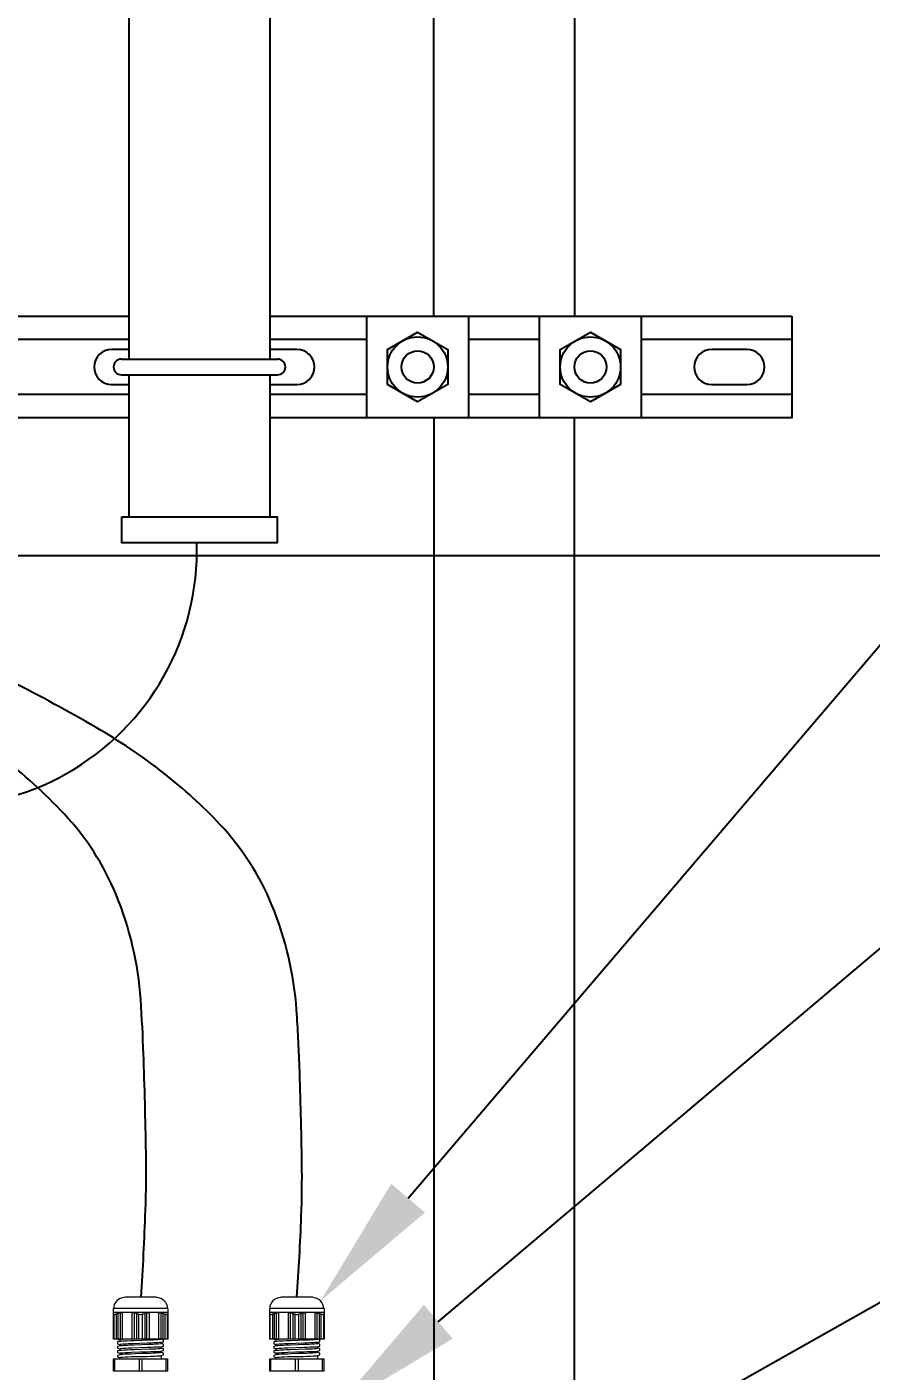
# Model space of a CAD drawing. Header units: feet. Extents: x -18 to 2540, y -48 to 1440.
# Drawn here: x 2198.912 to 2200.681, y 1383.831 to 1386.648 of the extents above; entities that cross this region are included whole.
import ezdxf
from ezdxf import colors
from ezdxf.entities.mleader import LeaderData, LeaderLine
from ezdxf.enums import TextEntityAlignment as Align
from ezdxf.math import Vec2, Vec3

# ---------------------------------------------------------------- set-up
doc = ezdxf.new("R2018")
doc.units = ezdxf.units.FT
doc.header["$MEASUREMENT"] = 0
doc.layers.get('Defpoints').update_dxf_attribs({"color": 5})
for name, color, linetype in [('E-CABL-24V', 1, '24V'), ('E-COND-RGS', 4, 'Continuous'), ('E-DIM', 1, 'Continuous'), ('E-EQPM-CAB', 5, 'Continuous'), ('E-EQPM-HRDW', 230, 'Continuous'), ('G-ANNO-TEXT', 1, 'Continuous')]:
    doc.layers.add(name, color=color, linetype=linetype)
doc.styles.add('NEI-A', font='arial.ttf')
doc.linetypes.add('24V', pattern='A,1,-0.2,["24V",Standard,S=0.1,R=0,X=-0.125,Y=-0.05],-0.2', length=1.4)
doc.dimstyles.new('NEI-A', dxfattribs={"dimtxt": 0.1, "dimasz": 0.125, "dimexe": 0.0625, "dimexo": 0.0625, "dimgap": 0.0625, "dimtad": 0, "dimtih": 1, "dimtoh": 1, "dimdec": 4, "dimzin": 3, "dimdsep": 46, "dimlunit": 4, "dimtxsty": 'NEI-A', "dimcen": 0, "dimadec": 0, "dimazin": 0, "dimtfac": 0.75, "dimtdec": 4, "dimtofl": 0, "dimtmove": 0, "dimatfit": 3, "dimfxl": 1, "dimfrac": 1, "dimtolj": 1, "dimtzin": 0, "dimarcsym": 0})

# ---------------------------------------------------------------- blocks, each defined once
blk = doc.blocks.new('*D19')
at = {"layer": 'Defpoints', "color": 0, "transparency": 16777216}
for p in [(2200.452, 1395.8979), (2206.2868, 1395.8979), (2203.985, 1381.29)]:
    blk.add_point(p, dxfattribs=at)
at = {"layer": 'E-DIM', "color": 0, "lineweight": -2, "transparency": 16777216}
for p, q in [((2200.5145, 1395.8979), (2206.3493, 1395.8979)), ((2206.2868, 1395.7729), (2206.2868, 1388.7075)), ((2206.2868, 1381.415), (2206.2868, 1388.4804)), ((2204.0475, 1381.29), (2206.3493, 1381.29))]:
    blk.add_line(p, q, dxfattribs=at)
at = {"layer": 'E-DIM', "color": 0, "transparency": 16777216}
for points in [[(2206.266, 1395.7729), (2206.3077, 1395.7729), (2206.2868, 1395.8979)], [(2206.266, 1381.415), (2206.3077, 1381.415), (2206.2868, 1381.29)]]:
    blk.add_solid(points, dxfattribs=at)
at = {"layer": 'E-DIM', "color": 0, "transparency": 16777216, "insert": (2206.2868, 1388.5939), "char_height": 0.1, "attachment_point": 5, "style": 'NEI-A'}
blk.add_mtext("\\A1;15' ", dxfattribs=at)
blk = doc.blocks.new('DETAIL_TITLE')
at = {"style": 'NEI-A', "flags": 8}
blk.add_attdef('#', text='', height=0.25, dxfattribs=at).set_placement((0.5922, -0.5109), align=Align.MIDDLE_CENTER)
at = {"lineweight": 30, "flags": 104}
blk.add_attdef('DETAIL_TITLE', text='', height=0.25, dxfattribs=at).set_placement((0.9099, -0.5251), align=Align.BOTTOM_LEFT)
at = {"style": 'NEI-A'}
for tag, p in [('SCALE:', (0.9386, -0.7379)), ('1"_=_', (1.5474, -0.7379))]:
    blk.add_attdef(tag, text='', height=0.1094, dxfattribs=at).set_placement(p, align=Align.BOTTOM_LEFT)

msp = doc.modelspace()

# ---------------------------------------------------------------- linework, layer by layer
at = {"layer": 'E-CABL-24V'}
for points in [[(2199.150838, 1383.985669, 0.00843453), (2199.160211, 1384.167628, 0.01268049), (2199.16133, 1384.288826, 0.00467338), (2199.156061, 1384.495671, 0.00849255), (2199.150165, 1384.609386, 0.0807234), (2199.098598, 1384.829743, 0.09102066), (2198.989673, 1384.998742, 0.03799067), (2198.857306, 1385.119796, 0.04497931), (2198.730087, 1385.202231, 0.00665601), (2198.545974, 1385.296156, -0.00941662), (2198.416199, 1385.363267, -0.00158147), (2198.328446, 1385.411122, -0.0012326), (2198.216202, 1385.473154, -0.01981023), (2198.104475, 1385.541188, -0.02628995), (2198.025338, 1385.600004, -0.09172647), (2197.998603, 1385.631995, -0.03272253), (2197.948371, 1385.736575, -0.07550586), (2197.932558, 1385.803618, -0.05497469), (2197.935287, 1385.897934)], [(2199.477439, 1383.985669, 0.0084246), (2199.486652, 1384.155568, 0.01290501), (2199.487931, 1384.266646, 0.00513104), (2199.482958, 1384.469165, 0.00879406), (2199.476766, 1384.587207, 0.08041995), (2199.424978, 1384.807906, 0.09102066), (2199.316274, 1384.976563, 0.03799067), (2199.198649, 1385.084135, 0.03533871), (2199.056688, 1385.180051, 0.012382), (2198.880363, 1385.2761, 0.016343), (2198.7428, 1385.341088, 0.04464278), (2198.617048, 1385.382681, -0.03729221), (2198.465885, 1385.43023, -0.0703569), (2198.239009, 1385.560066, -0.09380425), (2198.108722, 1385.70758, -0.01642704), (2198.089368, 1385.742711, -0.01916969), (2198.074964, 1385.773922, -0.07655166), (2198.061756, 1385.82761, -0.06002093), (2198.06397, 1385.897934)]]:
    msp.add_lwpolyline(points, format="xyb", dxfattribs=at)
msp.add_arc((2198.730447, 1385.551395), 0.537467, 174.995539, 1.691058, dxfattribs=at)
at = {"layer": 'E-COND-RGS'}
for points in [[(2199.125983, 1385.951961), (2199.125983, 1389.250553)], [(2199.420662, 1389.250553), (2199.420662, 1385.951961)], [(2199.764149, 1386.042001), (2199.764149, 1389.160513)], [(2200.058827, 1389.160513), (2200.058827, 1386.042001)], [(2199.125983, 1385.621518), (2199.125983, 1385.919218)], [(2199.420662, 1385.919218), (2199.420662, 1385.621518)], [(2199.764149, 1385.829178), (2199.764149, 1383.3529)], [(2200.058827, 1383.3529), (2200.058827, 1385.829178)]]:
    msp.add_lwpolyline(points, dxfattribs=at)
msp.add_lwpolyline([(2199.110267, 1385.621518), (2199.436378, 1385.621518), (2199.436378, 1385.567256), (2199.110267, 1385.567256)], close=True, dxfattribs=at)
at = {"layer": 'E-EQPM-CAB', "lineweight": 0}
for p, q in [((2199.093111, 1383.897916), (2199.093111, 1383.962094)), ((2199.207059, 1383.962094), (2199.093111, 1383.962094)), ((2199.207059, 1383.962094), (2199.207059, 1383.897916)), ((2199.420465, 1383.897916), (2199.420465, 1383.962094)), ((2199.534413, 1383.962094), (2199.420465, 1383.962094)), ((2199.534413, 1383.962094), (2199.534413, 1383.897916)), ((2199.207059, 1383.897916), (2199.093111, 1383.897916)), ((2199.534413, 1383.897916), (2199.420465, 1383.897916))]:
    msp.add_line(p, q, dxfattribs=at)
for points in [[(2199.183484, 1383.985669), (2199.116687, 1383.985669)], [(2199.510837, 1383.985669), (2199.44404, 1383.985669)], [(2199.093111, 1383.954235), (2199.207059, 1383.954235)], [(2199.094421, 1383.950961), (2199.093111, 1383.949651), (2199.093766, 1383.948996), (2199.094421, 1383.948996), (2199.09835, 1383.950306), (2199.09835, 1383.950961), (2199.099005, 1383.950961), (2199.099005, 1383.897916)], [(2199.094421, 1383.897916), (2199.094421, 1383.948996)], [(2199.102935, 1383.897916), (2199.102935, 1383.952271), (2199.10097, 1383.950961), (2199.09966, 1383.950306)], [(2199.107519, 1383.897916), (2199.107519, 1383.95358), (2199.105554, 1383.952271), (2199.103589, 1383.951616)], [(2199.112103, 1383.897916), (2199.112103, 1383.954235)], [(2199.130439, 1383.95358), (2199.121271, 1383.954235), (2199.112758, 1383.95358)], [(2199.131749, 1383.954235), (2199.131749, 1383.897916)], [(2199.138952, 1383.951616), (2199.137643, 1383.952271), (2199.136988, 1383.95358), (2199.136333, 1383.95358)], [(2199.136988, 1383.897916), (2199.136988, 1383.95358)], [(2199.141572, 1383.952271), (2199.141572, 1383.897916)], [(2199.143537, 1383.950306), (2199.141572, 1383.950961)], [(2199.154015, 1383.950306), (2199.152705, 1383.949651), (2199.15074, 1383.948996), (2199.14943, 1383.948996), (2199.146811, 1383.949651), (2199.145501, 1383.950961), (2199.145501, 1383.897916)], [(2199.154015, 1383.897916), (2199.154015, 1383.950961)], [(2199.154669, 1383.950961), (2199.154015, 1383.950961)], [(2199.159254, 1383.952271), (2199.158599, 1383.952271), (2199.157944, 1383.950961), (2199.155979, 1383.950306)], [(2199.163183, 1383.897916), (2199.163183, 1383.95358), (2199.162528, 1383.952271), (2199.160563, 1383.951616)], [(2199.187413, 1383.95358), (2199.178245, 1383.954235), (2199.169731, 1383.95358)], [(2199.187413, 1383.954235), (2199.187413, 1383.897916)], [(2199.195926, 1383.951616), (2199.193962, 1383.952271), (2199.192652, 1383.95358), (2199.191997, 1383.95358), (2199.191997, 1383.897916)], [(2199.20051, 1383.950306), (2199.198546, 1383.950961), (2199.197236, 1383.952271), (2199.196581, 1383.952271), (2199.196581, 1383.897916)], [(2199.205749, 1383.948996), (2199.205749, 1383.897916)], [(2199.420465, 1383.954235), (2199.534413, 1383.954235)], [(2199.421775, 1383.950961), (2199.420465, 1383.949651), (2199.42112, 1383.948996), (2199.421775, 1383.948996), (2199.425704, 1383.950306), (2199.425704, 1383.950961), (2199.426359, 1383.950961), (2199.426359, 1383.897916)], [(2199.421775, 1383.897916), (2199.421775, 1383.948996)], [(2199.430288, 1383.897916), (2199.430288, 1383.952271), (2199.428323, 1383.950961), (2199.427014, 1383.950306)], [(2199.434872, 1383.897916), (2199.434872, 1383.95358), (2199.432907, 1383.952271), (2199.430943, 1383.951616)], [(2199.439456, 1383.897916), (2199.439456, 1383.954235)], [(2199.457793, 1383.95358), (2199.448624, 1383.954235), (2199.440111, 1383.95358)], [(2199.459102, 1383.954235), (2199.459102, 1383.897916)], [(2199.466306, 1383.951616), (2199.464996, 1383.952271), (2199.464341, 1383.95358), (2199.463686, 1383.95358)], [(2199.464341, 1383.897916), (2199.464341, 1383.95358)], [(2199.468925, 1383.952271), (2199.468925, 1383.897916)], [(2199.47089, 1383.950306), (2199.468925, 1383.950961)], [(2199.481368, 1383.950306), (2199.480058, 1383.949651), (2199.478094, 1383.948996), (2199.476784, 1383.948996), (2199.474164, 1383.949651), (2199.472855, 1383.950961), (2199.472855, 1383.897916)], [(2199.481368, 1383.897916), (2199.481368, 1383.950961)], [(2199.482023, 1383.950961), (2199.481368, 1383.950961)], [(2199.486607, 1383.952271), (2199.485952, 1383.952271), (2199.485297, 1383.950961), (2199.483333, 1383.950306)], [(2199.490536, 1383.897916), (2199.490536, 1383.95358), (2199.489881, 1383.952271), (2199.487917, 1383.951616)], [(2199.514766, 1383.95358), (2199.505598, 1383.954235), (2199.497085, 1383.95358)], [(2199.514766, 1383.954235), (2199.514766, 1383.897916)], [(2199.52328, 1383.951616), (2199.521315, 1383.952271), (2199.520005, 1383.95358), (2199.519351, 1383.95358), (2199.519351, 1383.897916)], [(2199.527864, 1383.950306), (2199.525899, 1383.950961), (2199.52459, 1383.952271), (2199.523935, 1383.952271), (2199.523935, 1383.897916)], [(2199.533103, 1383.948996), (2199.533103, 1383.897916)], [(2199.10228, 1383.897916), (2199.10228, 1383.897261), (2199.106209, 1383.896607), (2199.106209, 1383.893332), (2199.101625, 1383.892022), (2199.101625, 1383.888093), (2199.106209, 1383.886783)], [(2199.193962, 1383.892022), (2199.193962, 1383.888093), (2199.190687, 1383.888093), (2199.186758, 1383.887438), (2199.182174, 1383.887438), (2199.175625, 1383.886783), (2199.168422, 1383.886783), (2199.152705, 1383.886129), (2199.136333, 1383.885474), (2199.128475, 1383.885474), (2199.121926, 1383.884819), (2199.116032, 1383.884819), (2199.111448, 1383.884164), (2199.106209, 1383.884164), (2199.101625, 1383.882854), (2199.101625, 1383.878925), (2199.106209, 1383.877615), (2199.106209, 1383.874341), (2199.108174, 1383.874996), (2199.111448, 1383.874996), (2199.116032, 1383.875651), (2199.121926, 1383.875651), (2199.128475, 1383.876305), (2199.136333, 1383.876305), (2199.152705, 1383.87696), (2199.168422, 1383.877615), (2199.182174, 1383.877615), (2199.186758, 1383.87827), (2199.190687, 1383.87827), (2199.193307, 1383.878925), (2199.193962, 1383.878925)], [(2199.106209, 1383.883509), (2199.106209, 1383.887438), (2199.108828, 1383.887438), (2199.112758, 1383.888093), (2199.117997, 1383.888093), (2199.12389, 1383.888748), (2199.131094, 1383.888748), (2199.163838, 1383.890058), (2199.171041, 1383.890058), (2199.178245, 1383.890713), (2199.184139, 1383.890713), (2199.188723, 1383.891368), (2199.193307, 1383.891368), (2199.197891, 1383.892677), (2199.197891, 1383.896607), (2199.193962, 1383.897916), (2199.193307, 1383.897261), (2199.190687, 1383.897261), (2199.186758, 1383.896607), (2199.182174, 1383.896607), (2199.175625, 1383.895952), (2199.168422, 1383.895952), (2199.152705, 1383.895297), (2199.136333, 1383.894642), (2199.128475, 1383.894642), (2199.121926, 1383.893987), (2199.111448, 1383.893987), (2199.108174, 1383.893332), (2199.106209, 1383.893332)], [(2199.118651, 1383.897916), (2199.112103, 1383.897261), (2199.109483, 1383.897261), (2199.107519, 1383.896607), (2199.106209, 1383.896607)], [(2199.106209, 1383.877615), (2199.106864, 1383.87827), (2199.108828, 1383.87827), (2199.112758, 1383.878925), (2199.117997, 1383.878925), (2199.12389, 1383.87958), (2199.131094, 1383.87958), (2199.163838, 1383.88089), (2199.171041, 1383.88089), (2199.178245, 1383.881544), (2199.188723, 1383.881544), (2199.191997, 1383.882199), (2199.193307, 1383.882199), (2199.197891, 1383.883509), (2199.197891, 1383.887438), (2199.193962, 1383.888748)], [(2199.106209, 1383.868447), (2199.106864, 1383.869102), (2199.112758, 1383.869102), (2199.117997, 1383.869757), (2199.12389, 1383.869757), (2199.131094, 1383.870412), (2199.147466, 1383.871066), (2199.163838, 1383.871066), (2199.171041, 1383.871721), (2199.178245, 1383.871721), (2199.184139, 1383.872376), (2199.188723, 1383.872376), (2199.191997, 1383.873031), (2199.193307, 1383.873031), (2199.197891, 1383.874341), (2199.197891, 1383.87827), (2199.193962, 1383.878925), (2199.193962, 1383.882199)], [(2199.429633, 1383.897916), (2199.429633, 1383.897261), (2199.433562, 1383.896607), (2199.433562, 1383.893332), (2199.428978, 1383.892022), (2199.428978, 1383.888093), (2199.433562, 1383.886783)], [(2199.521315, 1383.892022), (2199.521315, 1383.888093), (2199.518041, 1383.888093), (2199.514112, 1383.887438), (2199.509527, 1383.887438), (2199.502979, 1383.886783), (2199.495775, 1383.886783), (2199.480058, 1383.886129), (2199.463686, 1383.885474), (2199.455828, 1383.885474), (2199.449279, 1383.884819), (2199.443385, 1383.884819), (2199.438801, 1383.884164), (2199.433562, 1383.884164), (2199.428978, 1383.882854), (2199.428978, 1383.878925), (2199.433562, 1383.877615), (2199.433562, 1383.874341), (2199.435527, 1383.874996), (2199.438801, 1383.874996), (2199.443385, 1383.875651), (2199.449279, 1383.875651), (2199.455828, 1383.876305), (2199.463686, 1383.876305), (2199.480058, 1383.87696), (2199.495775, 1383.877615), (2199.509527, 1383.877615), (2199.514112, 1383.87827), (2199.518041, 1383.87827), (2199.52066, 1383.878925), (2199.521315, 1383.878925)], [(2199.433562, 1383.883509), (2199.433562, 1383.887438), (2199.436182, 1383.887438), (2199.440111, 1383.888093), (2199.44535, 1383.888093), (2199.451244, 1383.888748), (2199.458447, 1383.888748), (2199.491191, 1383.890058), (2199.498395, 1383.890058), (2199.505598, 1383.890713), (2199.511492, 1383.890713), (2199.516076, 1383.891368), (2199.52066, 1383.891368), (2199.525244, 1383.892677), (2199.525244, 1383.896607), (2199.521315, 1383.897916), (2199.52066, 1383.897261), (2199.518041, 1383.897261), (2199.514112, 1383.896607), (2199.509527, 1383.896607), (2199.502979, 1383.895952), (2199.495775, 1383.895952), (2199.480058, 1383.895297), (2199.463686, 1383.894642), (2199.455828, 1383.894642), (2199.449279, 1383.893987), (2199.438801, 1383.893987), (2199.435527, 1383.893332), (2199.433562, 1383.893332)], [(2199.446005, 1383.897916), (2199.439456, 1383.897261), (2199.436837, 1383.897261), (2199.434872, 1383.896607), (2199.433562, 1383.896607)], [(2199.433562, 1383.877615), (2199.434217, 1383.87827), (2199.436182, 1383.87827), (2199.440111, 1383.878925), (2199.44535, 1383.878925), (2199.451244, 1383.87958), (2199.458447, 1383.87958), (2199.491191, 1383.88089), (2199.498395, 1383.88089), (2199.505598, 1383.881544), (2199.516076, 1383.881544), (2199.519351, 1383.882199), (2199.52066, 1383.882199), (2199.525244, 1383.883509), (2199.525244, 1383.887438), (2199.521315, 1383.888748)], [(2199.433562, 1383.868447), (2199.434217, 1383.869102), (2199.440111, 1383.869102), (2199.44535, 1383.869757), (2199.451244, 1383.869757), (2199.458447, 1383.870412), (2199.474819, 1383.871066), (2199.491191, 1383.871066), (2199.498395, 1383.871721), (2199.505598, 1383.871721), (2199.511492, 1383.872376), (2199.516076, 1383.872376), (2199.519351, 1383.873031), (2199.52066, 1383.873031), (2199.525244, 1383.874341), (2199.525244, 1383.87827), (2199.521315, 1383.878925), (2199.521315, 1383.882199)], [(2199.207059, 1383.831119), (2199.093111, 1383.831119), (2199.093111, 1383.856659), (2199.207059, 1383.856659)], [(2199.095731, 1383.831119), (2199.095731, 1383.856659)], [(2199.106209, 1383.874341), (2199.101625, 1383.873686), (2199.101625, 1383.869757), (2199.106209, 1383.868447), (2199.106209, 1383.865173)], [(2199.193962, 1383.869757), (2199.193307, 1383.869757), (2199.190687, 1383.869102), (2199.187413, 1383.869102), (2199.182174, 1383.868447), (2199.17628, 1383.868447), (2199.169731, 1383.867792), (2199.154015, 1383.867792), (2199.137643, 1383.867137), (2199.130439, 1383.866482), (2199.117342, 1383.866482), (2199.112758, 1383.865828), (2199.108828, 1383.865828), (2199.106864, 1383.865173), (2199.101625, 1383.863863), (2199.101625, 1383.860589), (2199.102935, 1383.859934), (2199.106209, 1383.859279)], [(2199.106209, 1383.856659), (2199.106209, 1383.859279), (2199.106864, 1383.859279), (2199.108828, 1383.859934), (2199.112758, 1383.859934), (2199.117997, 1383.860589), (2199.12389, 1383.860589), (2199.131094, 1383.861243), (2199.147466, 1383.861243), (2199.163838, 1383.861898), (2199.171041, 1383.862553), (2199.178245, 1383.862553), (2199.184139, 1383.863208), (2199.191997, 1383.863208), (2199.193307, 1383.863863), (2199.197891, 1383.865173), (2199.197891, 1383.868447), (2199.193962, 1383.869757), (2199.193962, 1383.873031)], [(2199.147466, 1383.831119), (2199.147466, 1383.856659)], [(2199.152705, 1383.856659), (2199.152705, 1383.831119)], [(2199.193962, 1383.856659), (2199.193962, 1383.863863)], [(2199.203785, 1383.831119), (2199.203785, 1383.856659)], [(2199.207059, 1383.831119), (2199.207059, 1383.856659)], [(2199.534413, 1383.831119), (2199.420465, 1383.831119), (2199.420465, 1383.856659), (2199.534413, 1383.856659)], [(2199.423084, 1383.831119), (2199.423084, 1383.856659)], [(2199.433562, 1383.874341), (2199.428978, 1383.873686), (2199.428978, 1383.869757), (2199.433562, 1383.868447), (2199.433562, 1383.865173)], [(2199.521315, 1383.869757), (2199.52066, 1383.869757), (2199.518041, 1383.869102), (2199.514766, 1383.869102), (2199.509527, 1383.868447), (2199.503634, 1383.868447), (2199.497085, 1383.867792), (2199.481368, 1383.867792), (2199.464996, 1383.867137), (2199.457793, 1383.866482), (2199.444695, 1383.866482), (2199.440111, 1383.865828), (2199.436182, 1383.865828), (2199.434217, 1383.865173), (2199.428978, 1383.863863), (2199.428978, 1383.860589), (2199.430288, 1383.859934), (2199.433562, 1383.859279)], [(2199.433562, 1383.856659), (2199.433562, 1383.859279), (2199.434217, 1383.859279), (2199.436182, 1383.859934), (2199.440111, 1383.859934), (2199.44535, 1383.860589), (2199.451244, 1383.860589), (2199.458447, 1383.861243), (2199.474819, 1383.861243), (2199.491191, 1383.861898), (2199.498395, 1383.862553), (2199.505598, 1383.862553), (2199.511492, 1383.863208), (2199.519351, 1383.863208), (2199.52066, 1383.863863), (2199.525244, 1383.865173), (2199.525244, 1383.868447), (2199.521315, 1383.869757), (2199.521315, 1383.873031)], [(2199.474819, 1383.831119), (2199.474819, 1383.856659)], [(2199.480058, 1383.856659), (2199.480058, 1383.831119)], [(2199.521315, 1383.856659), (2199.521315, 1383.863863)], [(2199.531138, 1383.831119), (2199.531138, 1383.856659)], [(2199.534413, 1383.831119), (2199.534413, 1383.856659)]]:
    msp.add_lwpolyline(points, dxfattribs=at)
for points in [[(2199.112413, 1383.953315, 0.00611779), (2199.111796, 1383.953932, 0.00155762), (2199.109998, 1383.952982)], [(2199.141572, 1383.952271), (2199.140917, 1383.952271, 0.00445847), (2199.139155, 1383.951935)], [(2199.16036, 1383.951935, 0.00445847), (2199.158599, 1383.952271), (2199.158599, 1383.897916)], [(2199.169466, 1383.953663, 0.00378952), (2199.167767, 1383.954235), (2199.167767, 1383.897916)], [(2199.201165, 1383.897916), (2199.201165, 1383.950961), (2199.20182, 1383.950306), (2199.205749, 1383.948996), (2199.206404, 1383.948996), (2199.207059, 1383.949651), (2199.205749, 1383.950306), (2199.205749, 1383.950961, -0.00678588), (2199.206853, 1383.950448)], [(2199.439767, 1383.953315, 0.00611779), (2199.439149, 1383.953932, 0.00155762), (2199.437351, 1383.952982)], [(2199.468925, 1383.952271), (2199.468271, 1383.952271, 0.00445847), (2199.466509, 1383.951935)], [(2199.487714, 1383.951935, 0.00445847), (2199.485952, 1383.952271), (2199.485952, 1383.897916)], [(2199.49682, 1383.953663, 0.00378952), (2199.49512, 1383.954235), (2199.49512, 1383.897916)], [(2199.528519, 1383.897916), (2199.528519, 1383.950961), (2199.529174, 1383.950306), (2199.533103, 1383.948996), (2199.533758, 1383.948996), (2199.534413, 1383.949651), (2199.533103, 1383.950306), (2199.533103, 1383.950961, -0.00678588), (2199.534206, 1383.950448)]]:
    msp.add_lwpolyline(points, format="xyb", dxfattribs=at)
for centre, radius, start, end in [((2199.116359, 1383.961766), 0.023248, 89.999997, 180.000003), ((2199.183156, 1383.961766), 0.023248, 359.999997, 90.000003), ((2199.443713, 1383.961766), 0.023248, 89.999997, 180.000003), ((2199.51051, 1383.961766), 0.023248, 359.999997, 90.000003), ((2199.105222, 1383.908084), 0.044186, 104.95753, 106.512715), ((2199.091472, 1383.936223), 0.016049, 60.864613, 63.330395), ((2199.092125, 1383.934911), 0.019981, 54.646256, 56.765843), ((2199.090829, 1383.932963), 0.025853, 49.113731, 50.867036), ((2199.122254, 1383.88383), 0.070405, 100.327157, 101.821158), ((2199.171342, 1383.837417), 0.123362, 108.687354, 109.555845), ((2198.979009, 1383.859059), 0.179559, 31.442274, 31.816232), ((2199.119633, 1383.88383), 0.070405, 78.178842, 79.672843), ((2199.166124, 1383.84718), 0.110329, 105.770537, 106.731989), ((2199.161535, 1383.853785), 0.09783, 99.822284, 100.881388), ((2199.137325, 1383.853785), 0.09783, 79.118612, 80.177716), ((2199.133391, 1383.84718), 0.110329, 73.268011, 74.229463), ((2199.179228, 1383.88383), 0.070405, 100.327157, 101.821158), ((2199.319852, 1383.859059), 0.179559, 148.183768, 148.557726), ((2199.211947, 1383.928391), 0.035657, 134.252135, 135.65421), ((2199.028574, 1383.669634), 0.325867, 60.403002, 60.759981), ((2199.176606, 1383.88383), 0.070405, 78.178842, 79.672843), ((2199.208687, 1383.932963), 0.025853, 129.132964, 130.886269), ((2199.207391, 1383.934911), 0.019981, 123.234157, 125.353744), ((2199.208043, 1383.936223), 0.016049, 116.669605, 119.135387), ((2199.432575, 1383.908084), 0.044186, 104.95753, 106.512715), ((2199.418826, 1383.936223), 0.016049, 60.864613, 63.330395), ((2199.419478, 1383.934911), 0.019981, 54.646256, 56.765843), ((2199.418182, 1383.932963), 0.025853, 49.113731, 50.867036), ((2199.449608, 1383.88383), 0.070405, 100.327157, 101.821158), ((2199.498695, 1383.837417), 0.123362, 108.687354, 109.555845), ((2199.306362, 1383.859059), 0.179559, 31.442274, 31.816232), ((2199.446986, 1383.88383), 0.070405, 78.178842, 79.672843), ((2199.493478, 1383.84718), 0.110329, 105.770537, 106.731989), ((2199.488889, 1383.853785), 0.09783, 99.822284, 100.881388), ((2199.464679, 1383.853785), 0.09783, 79.118612, 80.177716), ((2199.460745, 1383.84718), 0.110329, 73.268011, 74.229463), ((2199.506582, 1383.88383), 0.070405, 100.327157, 101.821158), ((2199.647206, 1383.859059), 0.179559, 148.183768, 148.557726), ((2199.5393, 1383.928391), 0.035657, 134.252135, 135.65421), ((2199.355927, 1383.669634), 0.325867, 60.403002, 60.759981), ((2199.50396, 1383.88383), 0.070405, 78.178842, 79.672843), ((2199.536041, 1383.932963), 0.025853, 129.132964, 130.886269), ((2199.534744, 1383.934911), 0.019981, 123.234157, 125.353744), ((2199.535397, 1383.936223), 0.016049, 116.669605, 119.135387)]:
    msp.add_arc(centre, radius, start, end, dxfattribs=at)
at = {"layer": 'E-EQPM-HRDW'}
for points in [[(2198.806595, 1386.042001), (2199.125983, 1386.042001)], [(2200.514414, 1386.042001), (2200.514414, 1385.829178), (2199.420662, 1385.829178)], [(2199.420662, 1386.042001), (2200.514414, 1386.042001)], [(2199.624055, 1385.829178), (2199.624055, 1386.042001)], [(2199.836878, 1386.042001), (2199.836878, 1385.829178)], [(2199.986097, 1385.829178), (2199.986097, 1386.042001)], [(2200.198921, 1386.042001), (2200.198921, 1385.829178)], [(2199.125983, 1385.992888), (2198.838029, 1385.992888)], [(2199.624055, 1385.992888), (2199.420662, 1385.992888)], [(2199.703953, 1385.992888), (2199.70344, 1385.992888)], [(2199.757494, 1385.992888), (2199.75698, 1385.992888)], [(2199.986097, 1385.992888), (2199.836878, 1385.992888)], [(2200.065996, 1385.992888), (2200.065482, 1385.992888)], [(2200.119536, 1385.992888), (2200.119022, 1385.992888)], [(2200.514414, 1385.992888), (2200.198921, 1385.992888)], [(2199.109612, 1385.951961), (2199.437033, 1385.951961)], [(2199.109612, 1385.919218), (2199.437033, 1385.919218)], [(2198.833448, 1385.878291), (2199.125983, 1385.878291)], [(2199.420662, 1385.878291), (2199.624055, 1385.878291)], [(2199.70344, 1385.878291), (2199.703953, 1385.878291)], [(2199.75698, 1385.878291), (2199.757494, 1385.878291)], [(2199.836878, 1385.878291), (2199.986097, 1385.878291)], [(2200.065482, 1385.878291), (2200.065996, 1385.878291)], [(2200.119022, 1385.878291), (2200.119536, 1385.878291)], [(2200.198921, 1385.878291), (2200.514414, 1385.878291)], [(2199.125983, 1385.829178), (2198.779778, 1385.829178)]]:
    msp.add_lwpolyline(points, dxfattribs=at)
for points in [[(2199.730467, 1385.862687), (2199.667331, 1385.899138), (2199.667331, 1385.972041), (2199.730467, 1386.008492), (2199.793602, 1385.972041), (2199.793602, 1385.899138)], [(2200.092509, 1385.862687), (2200.029374, 1385.899138), (2200.029374, 1385.972041), (2200.092509, 1386.008492), (2200.155645, 1385.972041), (2200.155645, 1385.899138)]]:
    msp.add_lwpolyline(points, close=True, dxfattribs=at)
for points in [[(2199.125983, 1385.972392), (2199.089282, 1385.972392, 1), (2199.089282, 1385.898787), (2199.125983, 1385.898787)], [(2199.420662, 1385.898787), (2199.477341, 1385.898787, 1), (2199.477341, 1385.972392), (2199.420662, 1385.972392)], [(2199.793039, 1385.972366, 0.0093335), (2199.791665, 1385.972392)], [(2199.791665, 1385.898787, 0.0093335), (2199.793039, 1385.898813)]]:
    msp.add_lwpolyline(points, format="xyb", dxfattribs=at)
msp.add_lwpolyline([(2200.346578, 1385.898787), (2200.420313, 1385.898787, 1), (2200.420313, 1385.972392), (2200.346578, 1385.972392, 1)], format="xyb", close=True, dxfattribs=at)
for centre, radius in [((2199.730467, 1385.93559), 0.063135), ((2200.092509, 1385.93559), 0.063135), ((2199.730467, 1385.93559), 0.033682), ((2200.092509, 1385.93559), 0.033682)]:
    msp.add_circle(centre, radius, dxfattribs=at)
for centre, start, end in [((2199.109612, 1385.93559), 90, 270), ((2199.437033, 1385.93559), 270, 90)]:
    msp.add_arc(centre, 0.016371, start, end, dxfattribs=at)

# ---------------------------------------------------------------- block references
at = {"layer": 'G-ANNO-TEXT'}
ref = msp.add_blockref('DETAIL_TITLE', (2007.117623, 1398.740013), dxfattribs=dict(at, xscale=2.26283738676726, yscale=2.26283738676726, zscale=2.26283738676726))
lines = msp.add_mtext('{\\LSCADA RACK DETAIL (PLAN VIEW)}', dxfattribs={"layer": '0', "insert": (2009.176571, 1398.230562), "char_height": 10.57518883, "attachment_point": 1})
ref.add_attrib('DETAIL_TITLE', '', (2009.176571, 1398.230562)).embed_mtext(lines)

# ---------------------------------------------------------------- dimensions: what is measured, and where the dimension line sits
at = {"layer": 'E-DIM'}
dim = msp.add_linear_dim(base=(2206.286825, 1395.897908), p1=(2203.985033, 1381.289967), p2=(2200.452037, 1395.897908), angle=90, text="15' ", dimstyle='NEI-A', override={"dimscale": 1, "dimlfac": 1}, dxfattribs=at)
dim.commit()
dim.dimension.update_dxf_attribs({"geometry": '*D19', "text_midpoint": (2206.286825, 1388.593937)})

# ---------------------------------------------------------------- next in the draw order: leaders
at = {"layer": 'G-ANNO-TEXT'}
ml = msp.add_multileader_mtext('Standard', dxfattribs=at)
ml.set_content('\\A1;3/4" UNISTRUT STRAP (TYP)', color=256, style='NEI-A')
ml.set_leader_properties()
ml.build(insert=Vec2(0, 0))
ml.multileader.update_dxf_attribs({"dogleg_length": 0.125, "arrow_head_size": 0.282891})
ctx = ml.context
ctx.base_point, ctx.char_height, ctx.arrow_head_size, ctx.landing_gap_size, ctx.plane_origin = Vec3(2201.10091, 1384.091504), 0.15716191, 0.282891, 0.141446, Vec3(2199.542697, 1383.292939)
notes = []
notes.append((ctx, [(0, (1, 1, 0), (2200.904458, 1384.091504), (1, 0), 0.196452, [(0, [(2199.553457, 1383.328344)], 0, [])])]))
ctx.mtext.insert, ctx.mtext.width, ctx.mtext.flow_direction = Vec3(2201.242356, 1384.193187), 1.94648627, 5
ctx.mtext.has_bg_fill, ctx.mtext.bg_color, ctx.mtext.bg_scale_factor, ctx.mtext.bg_transparency, ctx.mtext.use_window_bg_color = 1, -1027028792, 1.5, 0, 1
for ctx, leaders in notes:
    for number, flags, end, landing, length, lines in leaders:
        leader = LeaderData()
        leader.index, (leader.has_last_leader_line, leader.has_dogleg_vector, leader.attachment_direction) = number, flags
        leader.last_leader_point, leader.dogleg_vector, leader.dogleg_length = Vec3(end), Vec3(landing), length
        for number, points, colour, breaks in lines:
            line = LeaderLine()
            line.index, line.vertices, line.color, line.breaks = number, Vec3.list(points), colors.encode_raw_color(colour), breaks
            leader.lines.append(line)
        ctx.leaders.append(leader)

# ---------------------------------------------------------------- next in the draw order: leaders
ml = msp.add_multileader_mtext('Standard', dxfattribs=at)
ml.set_content('\\A1;PVC FEMALE THREADED ADAPTOR  ', color=256, style='NEI-A')
ml.set_leader_properties()
ml.build(insert=Vec2(0, 0))
ml.multileader.update_dxf_attribs({"dogleg_length": 0.125, "arrow_head_size": 0.282891})
ctx = ml.context
ctx.base_point, ctx.char_height, ctx.arrow_head_size, ctx.landing_gap_size, ctx.plane_origin = Vec3(2201.10091, 1384.890599), 0.15716191, 0.282891, 0.141446, Vec3(2199.542697, 1383.71639)
notes = []
notes.append((ctx, [(0, (1, 1, 0), (2200.904458, 1384.890599), (1, 0), 0.196452, [(0, [(2199.557676, 1383.751795)], 0, [])])]))
ctx.mtext.insert, ctx.mtext.width, ctx.mtext.flow_direction = Vec3(2201.242356, 1384.97052), 3.04258708, 5
ctx.mtext.has_bg_fill, ctx.mtext.bg_color, ctx.mtext.bg_scale_factor, ctx.mtext.bg_transparency, ctx.mtext.use_window_bg_color = 1, -1027028792, 1.5, 0, 1
for ctx, leaders in notes:
    for number, flags, end, landing, length, lines in leaders:
        leader = LeaderData()
        leader.index, (leader.has_last_leader_line, leader.has_dogleg_vector, leader.attachment_direction) = number, flags
        leader.last_leader_point, leader.dogleg_vector, leader.dogleg_length = Vec3(end), Vec3(landing), length
        for number, points, colour, breaks in lines:
            line = LeaderLine()
            line.index, line.vertices, line.color, line.breaks = number, Vec3.list(points), colors.encode_raw_color(colour), breaks
            leader.lines.append(line)
        ctx.leaders.append(leader)

# ---------------------------------------------------------------- next in the draw order: leaders
ml = msp.add_multileader_mtext('Standard', dxfattribs=at)
ml.set_content('\\A1;CGB CABLE CONNECTOR ', color=256, style='NEI-A')
ml.set_leader_properties()
ml.build(insert=Vec2(0, 0))
ml.multileader.update_dxf_attribs({"dogleg_length": 0.125, "arrow_head_size": 0.282891})
ctx = ml.context
ctx.base_point, ctx.char_height, ctx.arrow_head_size, ctx.landing_gap_size, ctx.plane_origin = Vec3(2201.10091, 1385.593825), 0.15716191, 0.282891, 0.141446, Vec3(2199.542697, 1383.95064)
notes = []
notes.append((ctx, [(0, (1, 1, 0), (2200.904458, 1385.593825), (1, 0), 0.196452, [(0, [(2199.526949, 1383.978205)], 0, [])])]))
ctx.mtext.insert, ctx.mtext.width, ctx.mtext.flow_direction = Vec3(2201.242356, 1385.673746), 3.02842932, 5
ctx.mtext.has_bg_fill, ctx.mtext.bg_color, ctx.mtext.bg_scale_factor, ctx.mtext.bg_transparency, ctx.mtext.use_window_bg_color = 1, -1027028792, 1.5, 0, 1
for ctx, leaders in notes:
    for number, flags, end, landing, length, lines in leaders:
        leader = LeaderData()
        leader.index, (leader.has_last_leader_line, leader.has_dogleg_vector, leader.attachment_direction) = number, flags
        leader.last_leader_point, leader.dogleg_vector, leader.dogleg_length = Vec3(end), Vec3(landing), length
        for number, points, colour, breaks in lines:
            line = LeaderLine()
            line.index, line.vertices, line.color, line.breaks = number, Vec3.list(points), colors.encode_raw_color(colour), breaks
            leader.lines.append(line)
        ctx.leaders.append(leader)

doc.saveas('drawing.dxf')
